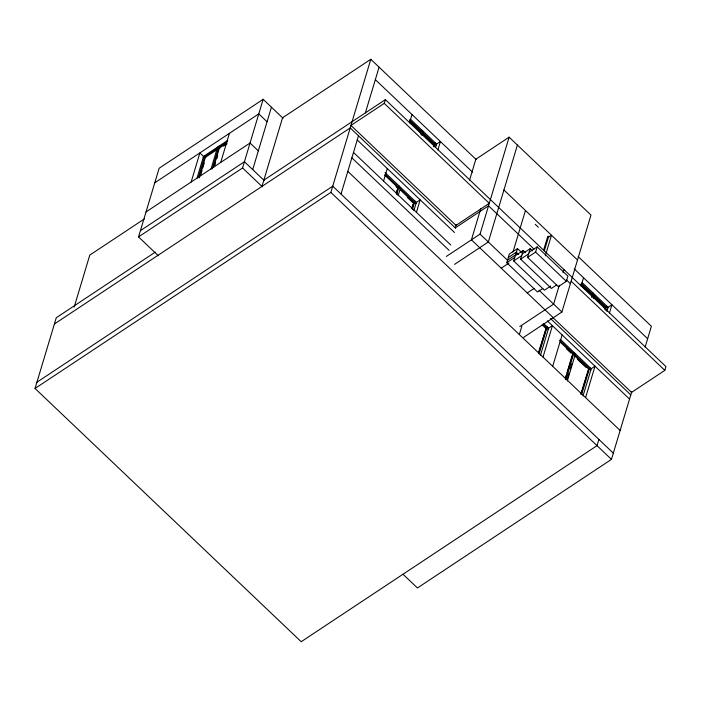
<?xml version="1.0" encoding="UTF-8"?>
<svg xmlns="http://www.w3.org/2000/svg" width="701" height="701" viewBox="0 0 701 701"><rect width="100%" height="100%" fill="white"/><g stroke="black" fill="none" stroke-linecap="round" stroke-linejoin="round"><path stroke-width="1.05" d="M598.891 439.413L597.024 445.652L301.202 641.713L35.05 388.468L56.264 317.746L155.263 252.132M74.175 307.091L89.781 255.094L144.388 218.896M158.338 255.751L138.535 236.903L159.127 168.266L263.155 99.314L283.073 118.267M191.136 182.05L199.873 152.923L203.632 156.507M196.981 178.256L203.535 156.411L227.737 140.375M198.462 177.274L205.016 155.438M199.207 177.835L205.349 157.357L217.923 149.024M200.6 175.215L202.133 170.098M202.747 168.047L204.289 162.93M211.036 168.941L217.59 147.105M212.201 169.002L219.062 146.123M213.568 167.504L219.404 148.042L226.589 143.284M214.655 165.9L215.575 162.834M216.802 158.733L217.722 155.666M220.71 162.439L229.446 133.321M138.535 236.903L242.564 167.96L263.155 99.314M252.71 169.598L271.436 107.192M261.964 186.413L282.556 117.777L370.803 59.287L476.233 159.6M35.05 388.468L330.863 192.407L370.803 59.287M341.019 194.046L358.491 135.801M365.361 112.922L379.083 67.165M384.244 103.371L489.28 203.316L456 225.38L350.964 125.426L384.244 103.371L385.366 99.63L665.95 366.605L664.828 370.356L631.548 392.411L552.817 317.5M383.543 181.033L387.294 168.555M409.515 122.859L412.013 114.535M396.398 192.109L398.089 187.789L384.525 174.891M396.293 193.783L398.089 187.789M396.705 194.379L399.202 186.054M398.124 195.728L400.621 187.404M420.425 134.057L421.678 129.895M421.844 135.407L423.097 131.245M411.829 208.083L413.029 204.087M412.022 208.749L413.818 202.764L400.262 189.857M412.442 209.345L414.939 201.021M413.862 210.694L416.35 202.379L385.033 172.577M433.428 146.527L434.05 144.467L421.984 132.988M433.91 146.886L435.163 142.732M435.645 147.201L436.583 144.082L410.558 119.319M416.429 212.324L420.179 199.846L415.001 203.272M437.906 149.865L440.403 141.549L436.092 144.406M456.193 224.749L455.256 227.878L488.536 205.814L533.996 249.074M469.609 180.034L475.848 159.232L509.128 137.177L590.987 215.067L561.904 311.989L523.638 337.356M480.833 208.434L471.423 239.821L553.273 317.711M446.335 256.443L480.045 234.108L509.128 137.177M517.408 145.054L488.325 241.985L454.511 264.391M542.837 288.435L537.501 291.975L506.744 262.717L509.364 253.981L517.496 248.583L521.439 252.334M512.992 252.01L525.461 210.466M550.679 286.078L544.449 290.205L513.693 260.938L516.313 252.202L518.679 254.454M517.496 248.583L515.629 254.822L507.489 260.22L480.045 234.108M556.743 284.886L551.398 288.426L520.641 259.168L523.261 250.432L525.627 252.684M529.159 252.194L537.168 246.883L567.924 276.15L566.364 281.346L558.346 286.656L527.599 257.39L530.219 248.653L532.585 250.905M527.599 257.39L535.608 252.08L537.168 246.883M543.634 250.117L547.805 236.237M544.344 250.792L548.717 236.228M519.345 334.579L521.842 326.254M545.299 255.839L551.485 235.229L548.033 237.516M538.762 351.639L546.07 328.603L542.215 324.931M538.64 353.383L546.07 328.603M559.275 285.281L553.624 304.111L519.809 326.526M563.043 272.724L563.981 269.587M539.016 354.084L547.183 326.859M540.436 355.433L548.603 328.208L543.871 323.713M543.003 357.089L552.423 325.676L548.112 328.541M552.703 366.316L562.123 334.912M581.041 286.061L583.53 277.736M565.304 378.225L566.233 375.131M566.855 373.063L572.121 355.512M565.488 378.934L572.919 354.145L560.117 341.965M565.873 379.635L574.04 352.41M591.469 296.9L592.082 294.841L580.77 284.08M567.53 378.216L569.072 373.055M570.316 368.928L571.867 363.758M591.951 297.259L593.195 293.106M567.293 380.985L575.46 353.76M593.37 298.617L594.614 294.455M604.954 309.737L605.568 307.669L593.502 296.19M605.436 310.096L606.68 305.934M580.726 394.225L588.656 369.12L574.338 355.503M581.217 393.901L588.656 369.12M581.602 394.602L589.769 367.385M606.856 311.446L608.1 307.283L582.075 282.521M583.022 395.951L591.188 368.735L560.651 339.678M609.423 313.075L611.92 304.751L607.609 307.616M585.589 397.607L595.009 366.202L590.698 369.059M403.014 574.242L417.445 587.973L611.456 459.383L631.732 391.789M645.148 347.065L651.395 326.263L578.176 256.601M154.755 182.821L258.783 113.877L267.063 121.755M203.159 157.664L227.361 141.62M223.47 146.115L227.063 143.731M146.018 211.947L250.047 142.995L258.327 150.873M140.402 230.664L244.43 161.721L264.356 180.674M263.83 180.175L385.366 99.63M54.398 323.985L350.211 127.924L455.641 228.237M36.925 382.229L332.738 186.168L613.322 453.144M420.065 131.963L420.565 131.639L410.006 121.588M433.551 144.792L434.05 144.467M413.327 203.088L413.818 202.764M508.304 257.512L516.313 252.202M515.253 255.742L523.261 250.432M506.744 262.717L514.753 257.407M522.201 253.964L530.219 248.653M501.233 268.185L508.996 263.041M513.693 260.938L521.702 255.628M520.641 259.168L528.659 253.858M527.248 292.948L534.153 288.374M591.591 295.165L592.082 294.841M605.568 307.669L605.077 308.002L603.57 306.565M572.428 354.478L572.919 354.145M503.931 189.98L577.501 259.992M535.266 224.302L538.403 227.29M375.342 79.642L472.544 172.131M574.198 268.851L647.645 338.741M409.393 119.818L436.206 145.326M581.707 283.774L607.732 308.536M409.515 121.921L411.776 124.068M429.03 140.489L432.044 143.363M582.54 286.56L589.331 293.018M571.14 281.206L664.828 370.356M566.434 279.944L570.395 283.703M535.608 252.08L566.364 281.346M539.034 290.232L561.904 311.989M550.495 318.499L630.795 394.908M357.247 139.963L454.485 232.495M547.341 320.848L629.551 399.062M385.445 174.567L415.982 203.623M542.705 324.204L548.226 329.461M559.494 340.178L590.812 369.979M396.091 186.685L397.598 188.122M407.299 197.358L412.574 202.37M566.399 348.739L570.921 353.041M577.615 359.411L585.905 367.298M353.497 152.441L450.743 244.973M351.876 157.848L449.104 250.362M347.819 171.368L620.131 430.475M330.863 192.407L611.456 459.383M242.564 167.96L262.367 186.808M219.404 148.042L219.877 148.498M205.349 157.357L205.822 157.804"/></g></svg>
